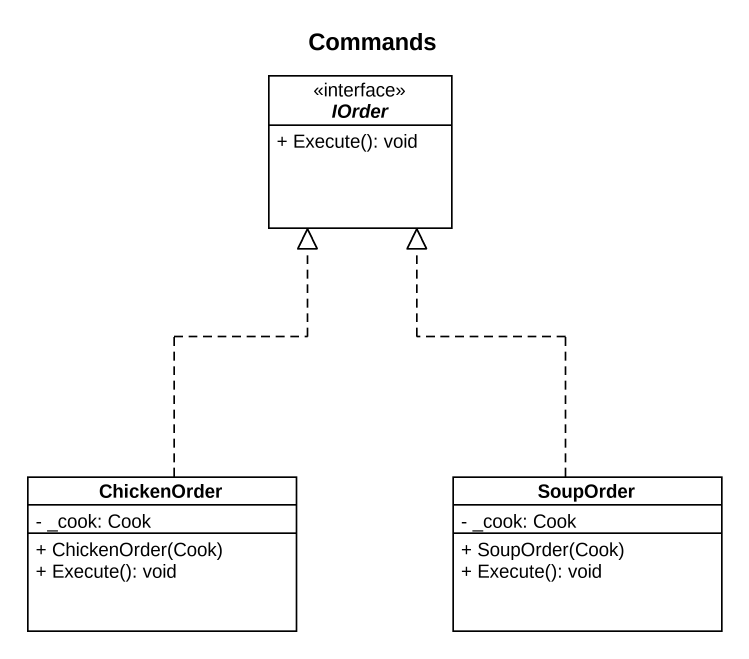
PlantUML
@startuml
title Commands
hide circle
hide empty members
skinparam classAttributeIconSize 0
interface IOrder {
  + Execute(): void
}
class ChickenOrder {
  - _cook: Cook
  + ChickenOrder(Cook)
  + Execute(): void
}
class SoupOrder {
  - _cook: Cook
  + SoupOrder(Cook)
  + Execute(): void
}
ChickenOrder .up.|> IOrder
SoupOrder .up.|> IOrder
@enduml
